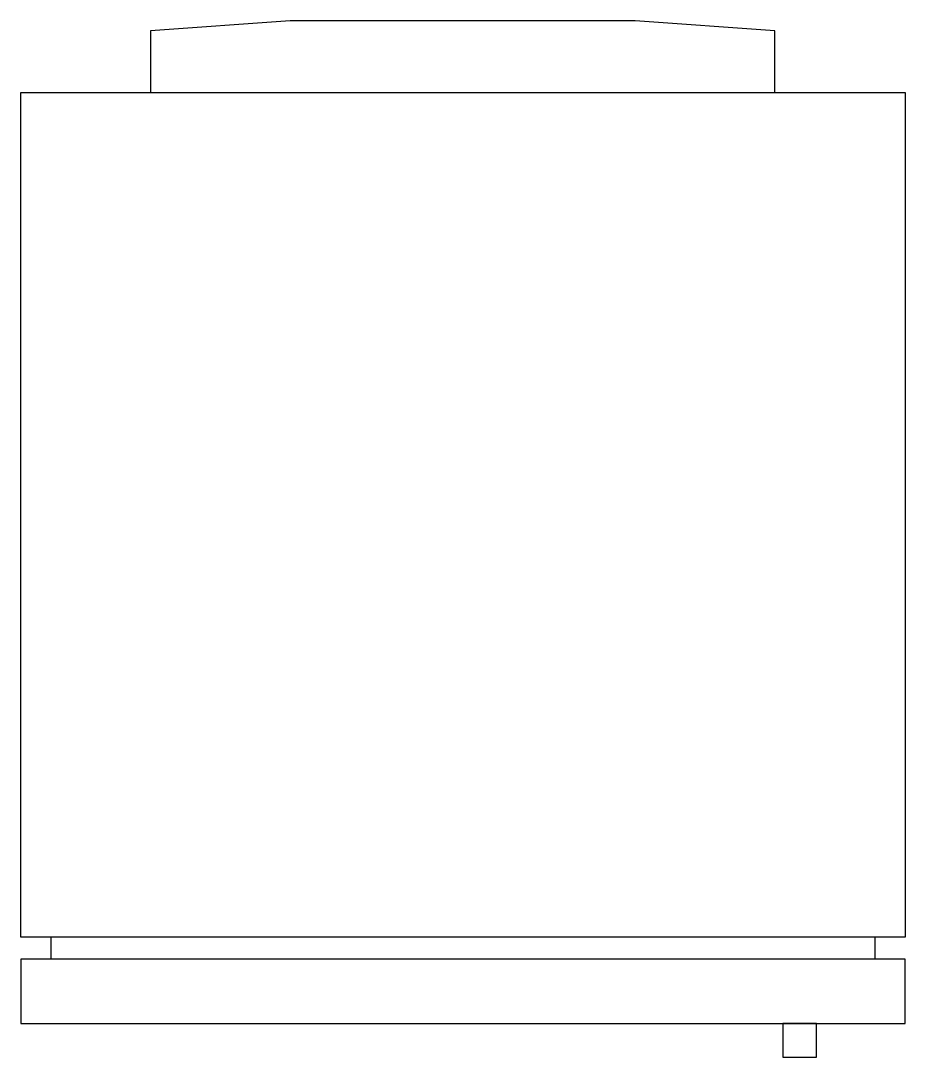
# Model space of a CAD drawing. Extents: x 20.571 to 21.141, y 46.172 to 46.841.
import ezdxf

# ---------------------------------------------------------------- set-up
doc = ezdxf.new("R2010")
doc.units = 0
doc.header["$MEASUREMENT"] = 0
doc.layers.get('0').update_dxf_attribs({"linetype": 'CONTINUOUS'})

msp = doc.modelspace()

# ---------------------------------------------------------------- linework, layer by layer
for points in [[(21.05702, 46.79428), (21.05702, 46.83403), (20.96702, 46.84059), (20.74475, 46.84059), (20.65475, 46.83403), (20.65475, 46.79428)], [(20.59083, 46.23578), (20.59083, 46.24991)], [(21.12152, 46.24991), (21.12152, 46.23578)]]:
    msp.add_lwpolyline(points)
for points in [[(21.14117, 46.79428), (21.14117, 46.24991), (20.57117, 46.24991), (20.57117, 46.79428)], [(21.14117, 46.23578), (20.57117, 46.23578), (20.57117, 46.19428), (21.14117, 46.19428)], [(21.06221, 46.19428), (21.06221, 46.17244), (21.08405, 46.17244), (21.08405, 46.19428)]]:
    msp.add_lwpolyline(points, close=True)

doc.saveas('drawing.dxf')
